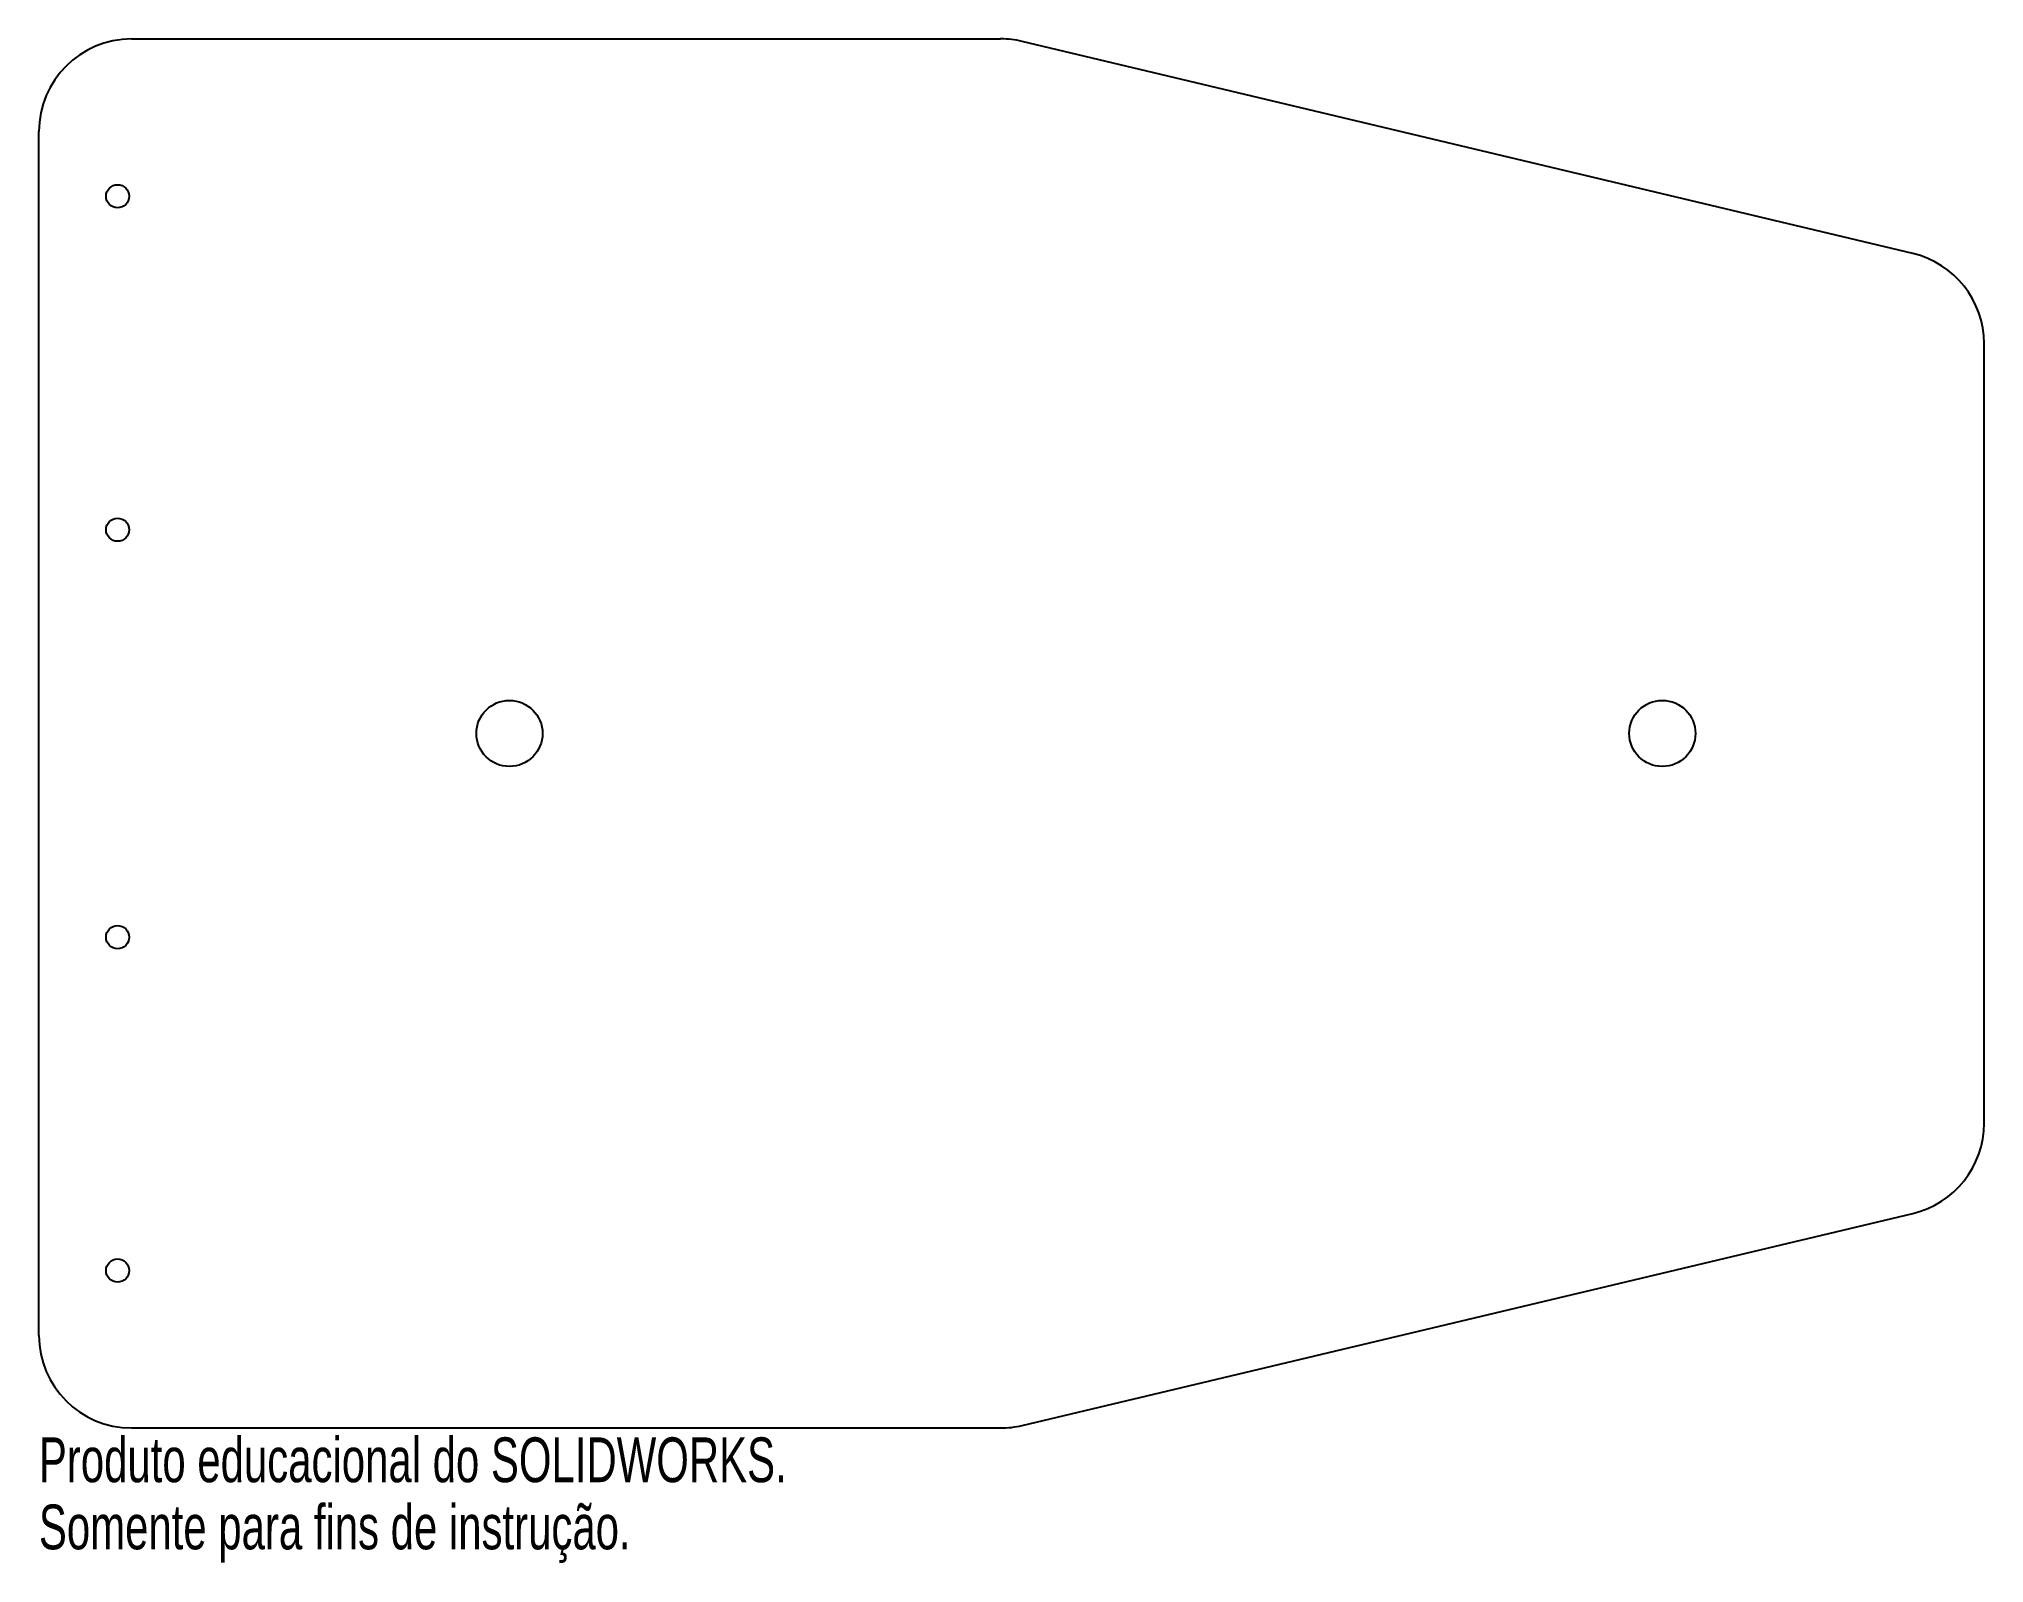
# Paper-space layout '_Superior' of a CAD drawing. Header units: millimetres. Extents: x 0 to 210, y -90 to 75.
import ezdxf

# ---------------------------------------------------------------- set-up
doc = ezdxf.new("R2010")
doc.units = ezdxf.units.MM
doc.styles.add('SLDTEXTSTYLE0', font='TXT', dxfattribs={"width": 0.7})

psp = doc.layouts.new('_Superior')

# ---------------------------------------------------------------- linework, layer by layer
at = {"color": 7, "linetype": 'Continuous', "lineweight": 25}
for p, q in [((10, 75), (103.83, 75)), ((202.32, 51.83), (106.14, 74.73)), ((0, -65), (0, 65)), ((210, -42.1), (210, 42.1)), ((106.14, -74.73), (202.32, -51.83)), ((10, -75), (103.83, -75))]:
    psp.add_line(p, q, dxfattribs=at)
for centre, radius in [((8.5, 58), 1.25), ((8.5, 22), 1.25), ((50.8, 0), 3.57), ((175.26, 0), 3.57), ((8.5, -22), 1.25), ((8.5, -58), 1.25)]:
    psp.add_circle(centre, radius, dxfattribs=at)
for centre, start, end in [((10, 65), 90, 180), ((103.83, 65), 76.6075, 90), ((200, 42.1), 0, 76.6075), ((200, -42.1), 283.3925, 0), ((10, -65), 180, 270), ((103.83, -65), 270, 283.3925)]:
    psp.add_arc(centre, 10, start, end, dxfattribs=at)

# ---------------------------------------------------------------- texts
at = {"color": 7, "linetype": 'Continuous', "char_height": 4.8336, "attachment_point": 1, "style": 'SLDTEXTSTYLE0'}
for s, insert in [('Produto educacional do SOLIDWORKS.', (0, -76.02)), ('Somente para fins de instrução.', (0, -83.27))]:
    psp.add_mtext(s, dxfattribs=dict(at, insert=insert))

doc.saveas('drawing.dxf')
